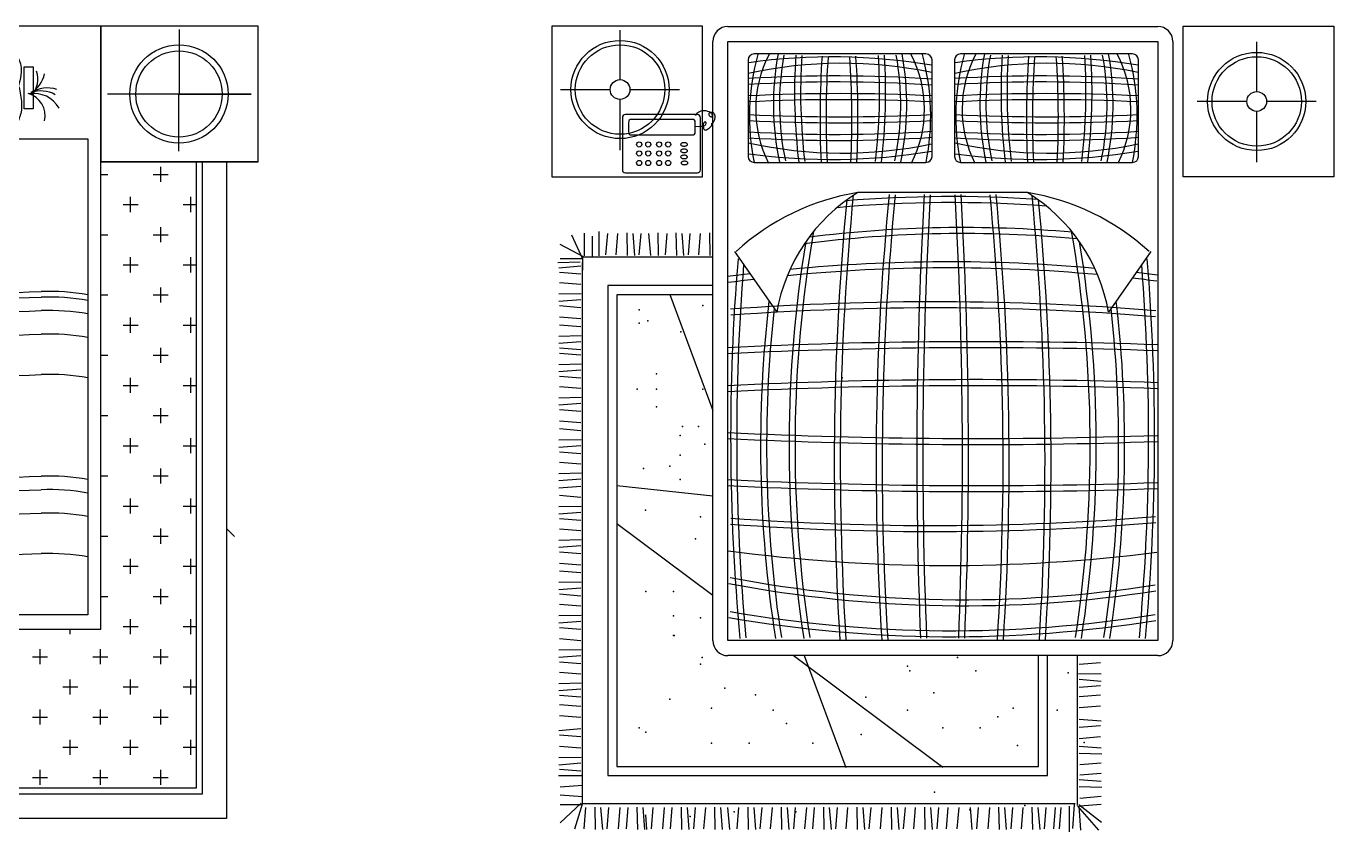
# Model space of a CAD drawing. Header units: millimetres. Extents: x 1787 to 68324, y 1435 to 30835.
# Drawn here: x 28550 to 32888, y 14489 to 17161 of the extents above; entities that cross this region are included whole.
import ezdxf

# ---------------------------------------------------------------- set-up
doc = ezdxf.new("R2010")
doc.units = ezdxf.units.MM

# ---------------------------------------------------------------- blocks, each defined once
blk = doc.blocks.new('A$C52B64FF5')
for p, q in [((0.5216, 2.6276), (0, 2.6276)), ((0, 2.6276), (0, 2.1776)), ((0.2616, 2.4026), (0.2616, 2.6161)), ((0.5216, 2.1776), (0.5216, 2.6276)), ((2.0216, 2.6276), (0.5216, 2.6276)), ((0.5216, 2.6276), (0.5216, 0.6276)), ((2.5432, 2.6276), (2.0216, 2.6276)), ((2.0216, 0.6276), (2.0216, 2.6276)), ((2.0216, 2.6276), (2.0216, 2.1776)), ((2.2816, 2.4026), (2.2816, 2.6161)), ((2.5432, 2.1776), (2.5432, 2.6276)), ((0.721, 2.4927), (0.6917, 2.4927)), ((0.6917, 2.4927), (0.6917, 2.3531)), ((0.721, 2.3531), (0.721, 2.4927)), ((1.767, 2.3531), (1.767, 2.4927)), ((1.767, 2.4927), (1.7964, 2.4927)), ((1.7964, 2.4927), (1.7964, 2.3531)), ((0.2632, 2.4026), (0.0233, 2.4026)), ((0.0233, 2.4026), (0.4999, 2.4026)), ((0.2632, 2.1952), (0.2632, 2.4026)), ((2.5199, 2.4026), (2.0434, 2.4026)), ((2.2801, 2.2128), (2.2801, 2.4026)), ((2.2801, 2.4026), (2.5199, 2.4026)), ((0.6917, 2.3531), (0.721, 2.3531)), ((1.7964, 2.3531), (1.767, 2.3531)), ((0.5751, 1.0685), (0.5751, 2.2541)), ((0.5751, 2.2541), (1.9782, 2.2541)), ((1.9782, 2.2541), (1.9782, 0.6749)), ((0, 2.1776), (0.5216, 2.1776)), ((0.093, 2.1776), (0.1008, 2.1698)), ((0.1008, 0), (0.1008, 2.1776)), ((0.1808, 0.08), (0.1808, 2.1776)), ((0.2008, 0.1), (0.2008, 2.1776)), ((2.5432, 2.1776), (2.0216, 2.1776)), ((2.0216, 2.1776), (2.5432, 2.1776)), ((2.3374, 2.1776), (2.3374, 0.1)), ((2.3574, 2.1776), (2.3574, 0.08)), ((2.4374, 2.1776), (2.4374, 0)), ((0.2008, 2.136), (0.2447, 2.136)), ((0.2197, 2.111), (0.2197, 2.161)), ((0.3947, 2.136), (0.4447, 2.136)), ((0.4197, 2.111), (0.4197, 2.161)), ((2.0216, 2.136), (2.0447, 2.136)), ((2.1947, 2.136), (2.2447, 2.136)), ((2.2197, 2.111), (2.2197, 2.161)), ((0.3197, 2.011), (0.3197, 2.061)), ((0.5197, 2.011), (0.5197, 2.061)), ((2.1197, 2.011), (2.1197, 2.061)), ((2.3197, 2.011), (2.3197, 2.061)), ((0.2947, 2.036), (0.3447, 2.036)), ((0.4947, 2.036), (0.5216, 2.036)), ((2.0947, 2.036), (2.1447, 2.036)), ((2.2947, 2.036), (2.3374, 2.036)), ((0.2197, 1.911), (0.2197, 1.961)), ((0.4197, 1.911), (0.4197, 1.961)), ((2.2197, 1.911), (2.2197, 1.961)), ((0.2008, 1.936), (0.2447, 1.936)), ((0.3947, 1.936), (0.4447, 1.936)), ((2.0216, 1.936), (2.0447, 1.936)), ((2.1947, 1.936), (2.2447, 1.936)), ((0.2947, 1.836), (0.3447, 1.836)), ((0.3197, 1.811), (0.3197, 1.861)), ((0.4947, 1.836), (0.5216, 1.836)), ((0.5197, 1.811), (0.5197, 1.861)), ((2.0947, 1.836), (2.1447, 1.836)), ((2.1197, 1.811), (2.1197, 1.861)), ((2.2947, 1.836), (2.3374, 1.836)), ((2.3197, 1.811), (2.3197, 1.861)), ((0.2008, 1.736), (0.2447, 1.736)), ((0.2197, 1.711), (0.2197, 1.761)), ((0.3947, 1.736), (0.4447, 1.736)), ((0.4197, 1.711), (0.4197, 1.761)), ((2.0216, 1.736), (2.0447, 1.736)), ((2.1947, 1.736), (2.2447, 1.736)), ((2.2197, 1.711), (2.2197, 1.761)), ((0.3197, 1.611), (0.3197, 1.661)), ((0.5197, 1.611), (0.5197, 1.661)), ((2.1197, 1.611), (2.1197, 1.661)), ((2.3197, 1.611), (2.3197, 1.661)), ((0.2947, 1.636), (0.3447, 1.636)), ((0.4947, 1.636), (0.5216, 1.636)), ((2.0947, 1.636), (2.1447, 1.636)), ((2.2947, 1.636), (2.3374, 1.636)), ((0.2008, 1.536), (0.2447, 1.536)), ((0.2197, 1.511), (0.2197, 1.561)), ((0.3947, 1.536), (0.4447, 1.536)), ((0.4197, 1.511), (0.4197, 1.561)), ((2.0216, 1.536), (2.0447, 1.536)), ((2.1947, 1.536), (2.2447, 1.536)), ((2.2197, 1.511), (2.2197, 1.561)), ((0.2947, 1.436), (0.3447, 1.436)), ((0.3197, 1.411), (0.3197, 1.461)), ((0.4947, 1.436), (0.5216, 1.436)), ((0.5197, 1.411), (0.5197, 1.461)), ((2.0947, 1.436), (2.1447, 1.436)), ((2.1197, 1.411), (2.1197, 1.461)), ((2.2947, 1.436), (2.3374, 1.436)), ((2.3197, 1.411), (2.3197, 1.461)), ((0.2197, 1.311), (0.2197, 1.361)), ((0.4197, 1.311), (0.4197, 1.361)), ((2.2197, 1.311), (2.2197, 1.361)), ((0.2008, 1.336), (0.2447, 1.336)), ((0.3947, 1.336), (0.4447, 1.336)), ((2.0216, 1.336), (2.0447, 1.336)), ((2.1947, 1.336), (2.2447, 1.336)), ((0.3197, 1.211), (0.3197, 1.261)), ((0.5197, 1.211), (0.5197, 1.261)), ((2.1197, 1.211), (2.1197, 1.261)), ((2.3197, 1.211), (2.3197, 1.261)), ((0.2947, 1.236), (0.3447, 1.236)), ((0.4947, 1.236), (0.5216, 1.236)), ((2.0947, 1.236), (2.1447, 1.236)), ((2.2947, 1.236), (2.3374, 1.236)), ((0.2008, 1.136), (0.2447, 1.136)), ((0.2197, 1.111), (0.2197, 1.161)), ((0.3947, 1.136), (0.4447, 1.136)), ((0.4197, 1.111), (0.4197, 1.161)), ((2.0216, 1.136), (2.0447, 1.136)), ((2.1947, 1.136), (2.2447, 1.136)), ((2.2197, 1.111), (2.2197, 1.161)), ((0.3197, 1.011), (0.3197, 1.061)), ((0.5197, 1.011), (0.5197, 1.061)), ((2.1197, 1.011), (2.1197, 1.061)), ((2.3197, 1.011), (2.3197, 1.061)), ((0.2947, 1.036), (0.3447, 1.036)), ((0.4947, 1.036), (0.5216, 1.036)), ((2.0947, 1.036), (2.1447, 1.036)), ((2.2947, 1.036), (2.3374, 1.036)), ((0.2197, 0.911), (0.2197, 0.961)), ((0.4197, 0.911), (0.4197, 0.961)), ((2.2197, 0.911), (2.2197, 0.961)), ((2.4374, 0.9617), (2.4642, 0.935)), ((0.2008, 0.936), (0.2447, 0.936)), ((0.3947, 0.936), (0.4447, 0.936)), ((2.0216, 0.936), (2.0447, 0.936)), ((2.1947, 0.936), (2.2447, 0.936)), ((0.2947, 0.836), (0.3447, 0.836)), ((0.3197, 0.811), (0.3197, 0.861)), ((0.4947, 0.836), (0.5216, 0.836)), ((0.5197, 0.811), (0.5197, 0.861)), ((2.0947, 0.836), (2.1447, 0.836)), ((2.1197, 0.811), (2.1197, 0.861)), ((2.2947, 0.836), (2.3374, 0.836)), ((2.3197, 0.811), (2.3197, 0.861)), ((0.2197, 0.711), (0.2197, 0.761)), ((0.4197, 0.711), (0.4197, 0.761)), ((2.2197, 0.711), (2.2197, 0.761)), ((0.2008, 0.736), (0.2447, 0.736)), ((0.3947, 0.736), (0.4447, 0.736)), ((2.0216, 0.736), (2.0447, 0.736)), ((2.1947, 0.736), (2.2447, 0.736)), ((0.3197, 0.611), (0.3197, 0.661)), ((0.5197, 0.611), (0.5197, 0.661)), ((1.9782, 0.6749), (0.8764, 0.6749)), ((2.1197, 0.611), (2.1197, 0.661)), ((2.3197, 0.611), (2.3197, 0.661)), ((0.2947, 0.636), (0.3447, 0.636)), ((0.4947, 0.636), (0.5216, 0.636)), ((0.5216, 0.6276), (2.0216, 0.6276)), ((0.7197, 0.611), (0.7197, 0.6276)), ((0.9197, 0.611), (0.9197, 0.6276)), ((1.1197, 0.611), (1.1197, 0.6276)), ((1.3197, 0.611), (1.3197, 0.6276)), ((1.5197, 0.611), (1.5197, 0.6276)), ((1.7197, 0.611), (1.7197, 0.6276)), ((1.9197, 0.611), (1.9197, 0.6276)), ((2.0947, 0.636), (2.1447, 0.636)), ((2.2947, 0.636), (2.3374, 0.636)), ((0.2008, 0.536), (0.2447, 0.536)), ((0.2197, 0.511), (0.2197, 0.561)), ((0.3947, 0.536), (0.4447, 0.536)), ((0.4197, 0.511), (0.4197, 0.561)), ((0.5947, 0.536), (0.6447, 0.536)), ((0.6197, 0.511), (0.6197, 0.561)), ((0.7947, 0.536), (0.8447, 0.536)), ((0.8197, 0.511), (0.8197, 0.561)), ((0.9947, 0.536), (1.0447, 0.536)), ((1.0197, 0.511), (1.0197, 0.561)), ((1.1947, 0.536), (1.2447, 0.536)), ((1.2197, 0.511), (1.2197, 0.561)), ((1.3947, 0.536), (1.4447, 0.536)), ((1.4197, 0.511), (1.4197, 0.561)), ((1.5947, 0.536), (1.6447, 0.536)), ((1.6197, 0.511), (1.6197, 0.561)), ((1.7947, 0.536), (1.8447, 0.536)), ((1.8197, 0.511), (1.8197, 0.561)), ((1.9947, 0.536), (2.0447, 0.536)), ((2.0197, 0.511), (2.0197, 0.561)), ((2.1947, 0.536), (2.2447, 0.536)), ((2.2197, 0.511), (2.2197, 0.561)), ((0.2947, 0.436), (0.3447, 0.436)), ((0.3197, 0.411), (0.3197, 0.461)), ((0.4947, 0.436), (0.5447, 0.436)), ((0.5197, 0.411), (0.5197, 0.461)), ((0.6947, 0.436), (0.7447, 0.436)), ((0.7197, 0.411), (0.7197, 0.461)), ((0.8947, 0.436), (0.9447, 0.436)), ((0.9197, 0.411), (0.9197, 0.461)), ((1.0947, 0.436), (1.1447, 0.436)), ((1.1197, 0.411), (1.1197, 0.461)), ((1.2947, 0.436), (1.3447, 0.436)), ((1.3197, 0.411), (1.3197, 0.461)), ((1.4947, 0.436), (1.5447, 0.436)), ((1.5197, 0.411), (1.5197, 0.461)), ((1.6947, 0.436), (1.7447, 0.436)), ((1.7197, 0.411), (1.7197, 0.461)), ((1.8947, 0.436), (1.9447, 0.436)), ((1.9197, 0.411), (1.9197, 0.461)), ((2.0947, 0.436), (2.1447, 0.436)), ((2.1197, 0.411), (2.1197, 0.461)), ((2.2947, 0.436), (2.3374, 0.436)), ((2.3197, 0.411), (2.3197, 0.461)), ((0.2197, 0.311), (0.2197, 0.361)), ((0.4197, 0.311), (0.4197, 0.361)), ((0.6197, 0.311), (0.6197, 0.361)), ((0.8197, 0.311), (0.8197, 0.361)), ((1.0197, 0.311), (1.0197, 0.361)), ((1.2197, 0.311), (1.2197, 0.361)), ((1.4197, 0.311), (1.4197, 0.361)), ((1.6197, 0.311), (1.6197, 0.361)), ((1.8197, 0.311), (1.8197, 0.361)), ((2.0197, 0.311), (2.0197, 0.361)), ((2.2197, 0.311), (2.2197, 0.361)), ((0.2008, 0.336), (0.2447, 0.336)), ((0.3947, 0.336), (0.4447, 0.336)), ((0.5947, 0.336), (0.6447, 0.336)), ((0.7947, 0.336), (0.8447, 0.336)), ((0.9947, 0.336), (1.0447, 0.336)), ((1.1947, 0.336), (1.2447, 0.336)), ((1.3947, 0.336), (1.4447, 0.336)), ((1.5947, 0.336), (1.6447, 0.336)), ((1.7947, 0.336), (1.8447, 0.336)), ((1.9947, 0.336), (2.0447, 0.336)), ((2.1947, 0.336), (2.2447, 0.336)), ((0.3197, 0.211), (0.3197, 0.261)), ((0.5197, 0.211), (0.5197, 0.261)), ((0.7197, 0.211), (0.7197, 0.261)), ((0.9197, 0.211), (0.9197, 0.261)), ((1.1197, 0.211), (1.1197, 0.261)), ((1.3197, 0.211), (1.3197, 0.261)), ((1.5197, 0.211), (1.5197, 0.261)), ((1.7197, 0.211), (1.7197, 0.261)), ((1.9197, 0.211), (1.9197, 0.261)), ((2.1197, 0.211), (2.1197, 0.261)), ((2.3197, 0.211), (2.3197, 0.261)), ((0.2947, 0.236), (0.3447, 0.236)), ((0.4947, 0.236), (0.5447, 0.236)), ((0.6947, 0.236), (0.7447, 0.236)), ((0.8947, 0.236), (0.9447, 0.236)), ((1.0947, 0.236), (1.1447, 0.236)), ((1.2947, 0.236), (1.3447, 0.236)), ((1.4947, 0.236), (1.5447, 0.236)), ((1.6947, 0.236), (1.7447, 0.236)), ((1.8947, 0.236), (1.9447, 0.236)), ((2.0947, 0.236), (2.1447, 0.236)), ((2.2947, 0.236), (2.3374, 0.236)), ((0.2008, 0.136), (0.2447, 0.136)), ((0.2197, 0.111), (0.2197, 0.161)), ((0.3947, 0.136), (0.4447, 0.136)), ((0.4197, 0.111), (0.4197, 0.161)), ((0.5947, 0.136), (0.6447, 0.136)), ((0.6197, 0.111), (0.6197, 0.161)), ((0.7947, 0.136), (0.8447, 0.136)), ((0.8197, 0.111), (0.8197, 0.161)), ((0.9947, 0.136), (1.0447, 0.136)), ((1.0197, 0.111), (1.0197, 0.161)), ((1.1947, 0.136), (1.2447, 0.136)), ((1.2197, 0.111), (1.2197, 0.161)), ((1.3947, 0.136), (1.4447, 0.136)), ((1.4197, 0.111), (1.4197, 0.161)), ((1.5947, 0.136), (1.6447, 0.136)), ((1.6197, 0.111), (1.6197, 0.161)), ((1.7947, 0.136), (1.8447, 0.136)), ((1.8197, 0.111), (1.8197, 0.161)), ((1.9947, 0.136), (2.0447, 0.136)), ((2.0197, 0.111), (2.0197, 0.161)), ((2.1947, 0.136), (2.2447, 0.136)), ((2.2197, 0.111), (2.2197, 0.161)), ((2.3374, 0.1), (0.2008, 0.1)), ((2.3574, 0.08), (0.1808, 0.08)), ((2.4374, 0), (0.1008, 0))]:
    blk.add_line(p, q)
for centre, radius in [((0.2632, 2.4026), 0.1631), ((2.2801, 2.4026), 0.1631), ((0.2632, 2.4026), 0.1431), ((2.2801, 2.4026), 0.1431)]:
    blk.add_circle(centre, radius)
for centre, radius, start, end in [((0.7566, 2.4523), 0.0808, 161.4559, 221.5545), ((1.7315, 2.4523), 0.0808, 318.4455, 18.5441), ((0.7523, 2.4916), 0.1013, 192.774, 239.2386), ((1.7358, 2.4916), 0.1013, 300.7614, 347.226), ((0.6895, 2.3063), 0.098, 80.9486, 149.4879), ((0.6442, 2.3154), 0.1072, 59.2174, 107.2401), ((0.6646, 2.3215), 0.0913, 67.8398, 120.4859), ((0.7294, 2.33), 0.0776, 109.2642, 192.2669), ((1.7587, 2.33), 0.0776, 347.7331, 73.8836), ((1.7986, 2.3063), 0.098, 30.5121, 99.0514), ((1.8439, 2.3154), 0.1072, 72.7599, 120.7826), ((1.8235, 2.3215), 0.0913, 59.5141, 112.1602), ((9.7293, 1.3409), 8.8479, 174.07538, 182.16616), ((9.8633, 1.3409), 8.8479, 174.07538, 182.16616), ((9.9414, 1.3409), 8.8479, 174.07538, 182.16616), ((10.4736, 1.3409), 8.8479, 174.07538, 182.16616), ((10.5369, 1.3409), 8.8479, 174.07538, 182.16616), ((1.4884, 10.5889), 8.8479, 264.07538, 272.16616), ((1.4884, 10.5702), 8.8479, 264.07538, 272.16616), ((1.85, 1.0282), 0.7196, 79.7409, 92.1662), ((1.4884, 10.5256), 8.8479, 264.07538, 272.16616), ((1.85, 1.0096), 0.7196, 79.7409, 92.1662), ((1.85, 0.965), 0.7196, 79.7409, 92.1662), ((1.4884, 10.4474), 8.8479, 264.07538, 272.16616), ((1.85, 0.8868), 0.7196, 79.7409, 92.1662), ((1.4884, 10.3135), 8.8479, 264.07538, 272.16616), ((1.85, 0.7528), 0.7196, 79.7409, 92.1662), ((1.4884, 9.9764), 8.8479, 264.07538, 272.16616), ((1.4884, 9.9317), 8.8479, 264.07538, 272.16616), ((1.85, 0.4158), 0.7196, 79.7409, 92.1662), ((1.85, 0.3711), 0.7196, 79.7409, 92.1662), ((0.4865, 0.8516), 0.2343, 358.0368, 67.7864), ((0.5391, 0.7288), 0.3416, 350.9267, 83.9565), ((1.4884, 9.8536), 8.8479, 264.70583, 272.16616), ((0.1687, 0.9792), 0.7196, 346.8653, 2.1662), ((0.3027, 0.9792), 0.7196, 334.9836, 2.1662), ((0.3808, 0.9792), 0.7196, 334.9836, 2.1662), ((0.913, 0.9792), 0.7196, 334.9836, 2.1662), ((0.9763, 0.9792), 0.7196, 334.9836, 2.1662), ((1.85, 0.293), 0.7196, 79.7409, 92.1662), ((1.4884, 9.7196), 8.8479, 265.77852, 272.16616), ((1.85, 0.159), 0.7196, 79.7409, 92.1662), ((0.5285, 0.5098), 0.3852, 25.3912, 60.0686)]:
    blk.add_arc(centre, radius, start, end)
for points in [[(0.7373, 2.4293), (0.7287, 2.458), (0.7316, 2.5352), (0.7373, 2.5409), (0.763, 2.5466), (1.1976, 2.5438), (1.2976, 2.5323)], [(1.1947, 2.5438), (1.4663, 2.5524), (1.6836, 2.5438), (1.7351, 2.5438)], [(1.7351, 2.5438), (1.7522, 2.5094), (1.7522, 2.4465), (1.7408, 2.4007), (1.7494, 2.4265)], [(1.0802, 2.3175), (0.906, 2.3092), (0.7402, 2.3206), (0.7344, 2.3235), (0.7287, 2.3635), (0.7373, 2.4293)], [(1.7494, 2.4265), (1.7579, 2.3721), (1.7522, 2.3264), (1.7436, 2.312), (1.7179, 2.3092), (1.5607, 2.312), (1.3891, 2.3178), (1.2633, 2.3378)], [(1.3748, 2.3178), (1.1347, 2.3149), (0.9946, 2.3235)]]:
    blk.add_spline(points, degree=3)
blk = doc.blocks.new('A$C77DF40FE')
for p, q in [((0.5, 2.6723), (0, 2.6723)), ((0, 2.6723), (0, 2.1723)), ((0.226, 2.4949), (0.226, 2.6594)), ((0.5, 2.1723), (0.5, 2.6723)), ((0.5839, 2.6714), (2.0097, 2.6714)), ((2.0936, 2.1723), (2.0936, 2.6723)), ((2.0936, 2.6723), (2.5936, 2.6723)), ((2.5936, 2.6723), (2.5936, 2.1723)), ((0.5339, 0.6344), (0.5339, 2.6214)), ((0.5839, 2.6214), (2.0097, 2.6214)), ((0.5839, 0.6344), (0.5839, 2.6214)), ((2.0097, 2.6214), (2.0097, 0.6344)), ((2.0597, 2.6214), (2.0597, 0.6344)), ((2.3379, 2.4554), (2.3379, 2.6199)), ((0.6508, 2.5603), (0.6508, 2.2403)), ((1.2408, 2.5803), (0.6708, 2.5803)), ((1.2608, 2.2403), (1.2608, 2.5603)), ((1.3355, 2.5603), (1.3355, 2.2403)), ((1.9255, 2.5803), (1.3555, 2.5803)), ((1.9455, 2.2403), (1.9455, 2.5603)), ((0.0287, 2.4621), (0.1932, 2.4621)), ((0.226, 2.261), (0.226, 2.4293)), ((0.2588, 2.4621), (0.4233, 2.4621)), ((0.4873, 2.387), (0.4809, 2.3823)), ((0.4937, 2.3899), (0.4873, 2.387)), ((0.5, 2.3914), (0.4937, 2.3899)), ((0.506, 2.3917), (0.5, 2.3914)), ((0.5117, 2.391), (0.506, 2.3917)), ((0.5168, 2.3897), (0.5117, 2.391)), ((0.5212, 2.3878), (0.5168, 2.3897)), ((0.5248, 2.3858), (0.5212, 2.3878)), ((0.5261, 2.3861), (0.5244, 2.3856)), ((0.5277, 2.3836), (0.5248, 2.3858)), ((0.5279, 2.3864), (0.5261, 2.3861)), ((0.5298, 2.3864), (0.5279, 2.3864)), ((0.5318, 2.3861), (0.5298, 2.3864)), ((0.5338, 2.3855), (0.5318, 2.3861)), ((2.3051, 2.4226), (2.1406, 2.4226)), ((2.3379, 2.2215), (2.3379, 2.3898)), ((2.5352, 2.4226), (2.3707, 2.4226)), ((0.2338, 2.3688, 10.4), (0.2338, 2.1957, 10.4)), ((0.4828, 2.3788, 10.4), (0.2438, 2.3788, 10.4)), ((0.2538, 2.353, 10.4), (0.2538, 2.3215, 10.4)), ((0.4656, 2.363, 10.4), (0.2638, 2.363, 10.4)), ((0.4809, 2.3823), (0.4746, 2.3757)), ((0.4756, 2.3215, 10.4), (0.4756, 2.353, 10.4)), ((0.4928, 2.1957, 10.4), (0.4928, 2.3688, 10.4)), ((0.502, 2.3463), (0.5017, 2.3431)), ((0.5017, 2.3431), (0.5018, 2.3398)), ((0.5026, 2.3491), (0.502, 2.3463)), ((0.5023, 2.3413), (0.5067, 2.3431)), ((0.5035, 2.3514), (0.5026, 2.3491)), ((0.5047, 2.3531), (0.5035, 2.3514)), ((0.5059, 2.3542), (0.5047, 2.3531)), ((0.5073, 2.3548), (0.5059, 2.3542)), ((0.5067, 2.3431), (0.5095, 2.3452)), ((0.5086, 2.3549), (0.5073, 2.3548)), ((0.5097, 2.3544), (0.5086, 2.3549)), ((0.5095, 2.3452), (0.511, 2.3475)), ((0.5107, 2.3534), (0.5097, 2.3544)), ((0.5113, 2.3518), (0.5107, 2.3534)), ((0.511, 2.3475), (0.5115, 2.3498)), ((0.5115, 2.3498), (0.5113, 2.3518)), ((0.5205, 2.3816), (0.5202, 2.3804)), ((0.5202, 2.3804), (0.5202, 2.379)), ((0.5202, 2.379), (0.5206, 2.3777)), ((0.521, 2.3828), (0.5205, 2.3816)), ((0.5206, 2.3777), (0.5213, 2.3764)), ((0.5219, 2.3839), (0.521, 2.3828)), ((0.5213, 2.3764), (0.5224, 2.3752)), ((0.523, 2.3849), (0.5219, 2.3839)), ((0.5224, 2.3752), (0.5237, 2.374)), ((0.5244, 2.3856), (0.523, 2.3849)), ((0.5237, 2.374), (0.5252, 2.3731)), ((0.5252, 2.3731), (0.5268, 2.3723)), ((0.5268, 2.3723), (0.5283, 2.3719)), ((0.5298, 2.3813), (0.5277, 2.3836)), ((0.5283, 2.3719), (0.5297, 2.3717)), ((0.5288, 2.3419), (0.5299, 2.3436)), ((0.5297, 2.3717), (0.531, 2.372)), ((0.5313, 2.3792), (0.5298, 2.3813)), ((0.5299, 2.3436), (0.5305, 2.3449)), ((0.53, 2.3482), (0.5302, 2.3488)), ((0.5301, 2.3477), (0.53, 2.3482)), ((0.5303, 2.3472), (0.5301, 2.3477)), ((0.5302, 2.3488), (0.5308, 2.3495)), ((0.5306, 2.3466), (0.5303, 2.3472)), ((0.5305, 2.3449), (0.5307, 2.3459)), ((0.5307, 2.3459), (0.5306, 2.3466)), ((0.5308, 2.3495), (0.5317, 2.3504)), ((0.531, 2.372), (0.5319, 2.3726)), ((0.5322, 2.3771), (0.5313, 2.3792)), ((0.5317, 2.3504), (0.5329, 2.3515)), ((0.5319, 2.3726), (0.5325, 2.3738)), ((0.5326, 2.3753), (0.5322, 2.3771)), ((0.5325, 2.3738), (0.5326, 2.3753)), ((0.5329, 2.3515), (0.5342, 2.3528)), ((0.5356, 2.3846), (0.5338, 2.3855)), ((0.5342, 2.3528), (0.5356, 2.3543)), ((0.5373, 2.3832), (0.5356, 2.3846)), ((0.5356, 2.3543), (0.537, 2.3561)), ((0.537, 2.3561), (0.5383, 2.3581)), ((0.5387, 2.3815), (0.5373, 2.3832)), ((0.5383, 2.3581), (0.5394, 2.3604)), ((0.5399, 2.3794), (0.5387, 2.3815)), ((0.5394, 2.3604), (0.5403, 2.3629)), ((0.5407, 2.377), (0.5399, 2.3794)), ((0.5403, 2.3629), (0.5409, 2.3657)), ((0.5412, 2.3743), (0.5407, 2.377)), ((0.5409, 2.3657), (0.5413, 2.3686)), ((0.5414, 2.3715), (0.5412, 2.3743)), ((0.5413, 2.3686), (0.5414, 2.3715)), ((0.2638, 2.3115, 10.4), (0.4656, 2.3115, 10.4)), ((0.4767, 2.3409), (0.4876, 2.34)), ((0.4876, 2.34), (0.4961, 2.3402)), ((0.4961, 2.3402), (0.5023, 2.3413)), ((0.5018, 2.3398), (0.5023, 2.3365)), ((0.5023, 2.3365), (0.5031, 2.3334)), ((0.5031, 2.3334), (0.5043, 2.3309)), ((0.5043, 2.3309), (0.506, 2.329)), ((0.506, 2.329), (0.5081, 2.328)), ((0.5081, 2.328), (0.5106, 2.328)), ((0.5106, 2.328), (0.5134, 2.3288)), ((0.5134, 2.3288), (0.5163, 2.3304)), ((0.5163, 2.3304), (0.5193, 2.3325)), ((0.5193, 2.3325), (0.5222, 2.3349)), ((0.5222, 2.3349), (0.5249, 2.3374)), ((0.5249, 2.3374), (0.5271, 2.3398)), ((0.5271, 2.3398), (0.5288, 2.3419)), ((0.6708, 2.2203), (1.2408, 2.2203)), ((1.3555, 2.2203), (1.9255, 2.2203)), ((0, 2.1723), (0.5, 2.1723)), ((0.2438, 2.1857, 10.4), (0.4828, 2.1857, 10.4)), ((2.5936, 2.1723), (2.0936, 2.1723)), ((1.5773, 2.1205), (1.0147, 2.1205)), ((0.0644, 1.9807), (0.1019, 1.9003)), ((0.1072, 1.986), (0.1072, 1.911)), ((0.134, 1.9753), (0.134, 1.9057)), ((0.1554, 1.9914), (0.1554, 1.911)), ((0.1792, 1.9138), (0.1849, 1.9847)), ((0.2134, 1.9138), (0.219, 1.9847)), ((0.251, 1.9118), (0.2494, 1.9865)), ((0.2748, 1.9118), (0.2691, 1.9849)), ((0.2899, 1.9138), (0.2956, 1.9847)), ((0.3277, 1.9118), (0.3219, 1.9849)), ((0.3539, 1.9118), (0.3522, 1.9865)), ((0.3766, 1.9138), (0.3822, 1.9847)), ((0.4142, 1.9118), (0.4126, 1.9865)), ((0.438, 1.9118), (0.4323, 1.9849)), ((0.4531, 1.9138), (0.4588, 1.9847)), ((0.4873, 1.9138), (0.493, 1.9847)), ((0.5249, 1.9118), (0.5233, 1.9865)), ((0.1072, 1.9057), (0.0269, 1.9485)), ((0.6051, 1.925), (0.7457, 1.7234)), ((1.9869, 1.925), (1.8463, 1.7234)), ((0.0195, 1.8887), (0.0942, 1.8903)), ((0.0227, 1.8712), (0.0957, 1.8769)), ((0.1019, 1.9003), (0.0269, 1.9003)), ((0.1002, 1.8885), (0.1002, 0.0935)), ((0.3112, 1.9057), (0.1019, 1.9057)), ((0.1019, 1.9057), (0.1019, 1.8628)), ((0.5301, 1.9057), (0.3112, 1.9057)), ((0.0247, 1.8561), (0.0955, 1.8504)), ((0.0247, 1.8219), (0.0955, 1.8163)), ((0.0227, 1.7843), (0.0974, 1.786)), ((0.3112, 1.8116), (0.1852, 1.8116)), ((0.1852, 1.8116), (0.1852, 0.187)), ((0.3112, 1.7816), (0.2152, 1.7816)), ((0.2152, 1.7816), (0.2152, 0.217)), ((0.5339, 1.8116), (0.3112, 1.8116)), ((0.5339, 1.7816), (0.3112, 1.7816)), ((0.3909, 1.7821), (0.5339, 1.398)), ((0.0227, 1.7605), (0.0957, 1.7662)), ((0.0247, 1.7454), (0.0955, 1.7397)), ((0.0247, 1.708), (0.0955, 1.7023)), ((0.0247, 1.6819), (0.0955, 1.6762)), ((0.0227, 1.6443), (0.0974, 1.6459)), ((0.0227, 1.6205), (0.0957, 1.6262)), ((0.0247, 1.6054), (0.0955, 1.5997)), ((0.0247, 1.5881), (0.0955, 1.5824)), ((0.0227, 1.5505), (0.0974, 1.5521)), ((0.0227, 1.5266), (0.0957, 1.5324)), ((0.0247, 1.5116), (0.0955, 1.5059)), ((0.0247, 1.4774), (0.0955, 1.4717)), ((0.0227, 1.4397), (0.0974, 1.4414)), ((0.0227, 1.4159), (0.0957, 1.4217)), ((0.0247, 1.4008), (0.0955, 1.3952)), ((0.0247, 1.3634), (0.0955, 1.3577)), ((0.0227, 1.2997), (0.0974, 1.3014)), ((0.0247, 1.3374), (0.0955, 1.3317)), ((0.0227, 1.2759), (0.0957, 1.2816)), ((0.0247, 1.2608), (0.0955, 1.2551)), ((0.0247, 1.2266), (0.0955, 1.221)), ((0.0227, 1.189), (0.0974, 1.1906)), ((0.0227, 1.1652), (0.0957, 1.1709)), ((0.0227, 1.1414), (0.0957, 1.1471)), ((0.5339, 1.1132), (0.2152, 1.1479)), ((0.0247, 1.1163), (0.0955, 1.1106)), ((0.0227, 1.0786), (0.0974, 1.0803)), ((0.0227, 1.0548), (0.0957, 1.0606)), ((0.0247, 1.0397), (0.0955, 1.0341)), ((0.0247, 1.0055), (0.0955, 0.9999)), ((0.5339, 0.7837), (0.2152, 1.0221)), ((0.0227, 0.9679), (0.0974, 0.9696)), ((0.0227, 0.9441), (0.0957, 0.9498)), ((0.0247, 0.929), (0.0955, 0.9233)), ((0.0247, 0.8916), (0.0955, 0.8859)), ((0.0227, 0.8279), (0.0974, 0.8295)), ((0.0247, 0.8655), (0.0955, 0.8599)), ((0.0227, 0.8041), (0.0957, 0.8098)), ((0.0247, 0.789), (0.0955, 0.7833)), ((0.0247, 0.7548), (0.0955, 0.7491)), ((0.0227, 0.7172), (0.0974, 0.7188)), ((0.0227, 0.6933), (0.0957, 0.6991)), ((0.0247, 0.6783), (0.0955, 0.6726)), ((0.0247, 0.6408), (0.0955, 0.6352)), ((2.0097, 0.6344), (0.5839, 0.6344)), ((0.0227, 0.6032), (0.0974, 0.6048)), ((0.0227, 0.5794), (0.0957, 0.5851)), ((0.0247, 0.5643), (0.0955, 0.5586)), ((2.0097, 0.5844), (0.5839, 0.5844)), ((1.2963, 0.2134), (0.8003, 0.5844)), ((0.8369, 0.5844), (0.975, 0.2134)), ((1.6139, 0.217), (1.6139, 0.5844)), ((1.6439, 0.187), (1.6439, 0.5844)), ((1.7439, 0.087), (1.7439, 0.5844)), ((0.0247, 0.5301), (0.0955, 0.5244)), ((1.8218, 0.5229), (1.7471, 0.5245)), ((1.8197, 0.5605), (1.7489, 0.5548)), ((0.0227, 0.4925), (0.0974, 0.4941)), ((1.8218, 0.499), (1.7487, 0.5048)), ((1.8197, 0.4839), (1.7489, 0.4783)), ((0.0227, 0.4687), (0.0957, 0.4744)), ((0.0247, 0.4536), (0.0955, 0.4479)), ((1.8197, 0.453), (1.7489, 0.4474)), ((0.0247, 0.4227), (0.0955, 0.417)), ((1.8197, 0.4168), (1.7489, 0.4111)), ((0.0247, 0.3864), (0.0955, 0.3807)), ((1.8218, 0.3671), (1.7487, 0.3728)), ((1.8197, 0.352), (1.7489, 0.3463)), ((0.0227, 0.3367), (0.0957, 0.3424)), ((0.0247, 0.3216), (0.0955, 0.3159)), ((1.8197, 0.3146), (1.7489, 0.3089)), ((0.0247, 0.2842), (0.0955, 0.2785)), ((1.7492, 0.2844), (1.8223, 0.2787)), ((1.7492, 0.2606), (1.824, 0.2589)), ((0.0227, 0.2465), (0.0974, 0.2482)), ((0.0227, 0.2227), (0.0957, 0.2285)), ((0.2152, 0.217), (0.3112, 0.217)), ((0.3112, 0.217), (1.6139, 0.217)), ((1.7513, 0.223), (1.8221, 0.2286)), ((0.1019, 0.1857), (0.0216, 0.1857)), ((0.0247, 0.2076), (0.0955, 0.202)), ((0.1852, 0.187), (0.3112, 0.187)), ((0.3112, 0.187), (1.6439, 0.187)), ((1.7492, 0.1737), (1.8223, 0.1679)), ((1.7513, 0.1888), (1.8221, 0.1944)), ((0.1019, 0.1535), (0.0269, 0.1482)), ((1.7492, 0.1499), (1.824, 0.1482)), ((0.1019, 0.116), (0.0269, 0.1214)), ((0.0965, 0.0946), (0.0269, 0.0303)), ((0.1019, 0.0892), (0.0269, 0.0892)), ((0.1019, 0.0946), (0.0751, 0.0089)), ((0.1002, 0.0935), (0.3112, 0.0935)), ((0.3112, 0.0935), (1.0155, 0.0935)), ((1.0155, 0.0935), (1.7355, 0.0935)), ((1.7323, 0.0911), (1.7269, 0.0107)), ((1.7483, 0.0911), (1.8233, 0.0322)), ((1.7513, 0.1122), (1.8221, 0.1179)), ((1.7513, 0.0858), (1.8221, 0.0915)), ((0.107, 0.0096), (0.1126, 0.0804)), ((0.1446, 0.0075), (0.1429, 0.0823)), ((0.1684, 0.0075), (0.1627, 0.0806)), ((0.1835, 0.0096), (0.1892, 0.0804)), ((0.2209, 0.0096), (0.2266, 0.0804)), ((0.247, 0.0096), (0.2527, 0.0804)), ((0.2846, 0.0075), (0.283, 0.0823)), ((0.3084, 0.0075), (0.3027, 0.0806)), ((0.3151, 0.0075), (0.3112, 0.0565)), ((0.3301, 0.0096), (0.3358, 0.0804)), ((0.3676, 0.0096), (0.3732, 0.0804)), ((0.3936, 0.0096), (0.3993, 0.0804)), ((0.4313, 0.0075), (0.4296, 0.0823)), ((0.4551, 0.0075), (0.4493, 0.0806)), ((0.4702, 0.0096), (0.4758, 0.0804)), ((0.5043, 0.0096), (0.51, 0.0804)), ((0.542, 0.0075), (0.5403, 0.0823)), ((0.5658, 0.0075), (0.56, 0.0806)), ((0.5896, 0.0075), (0.5838, 0.0806)), ((0.6147, 0.0096), (0.6204, 0.0804)), ((0.6523, 0.0075), (0.6507, 0.0823)), ((0.6762, 0.0075), (0.6704, 0.0806)), ((0.6912, 0.0096), (0.6969, 0.0804)), ((0.7254, 0.0096), (0.7311, 0.0804)), ((0.7631, 0.0075), (0.7614, 0.0823)), ((0.7869, 0.0075), (0.7811, 0.0806)), ((0.802, 0.0096), (0.8076, 0.0804)), ((0.8394, 0.0096), (0.8451, 0.0804)), ((0.8654, 0.0096), (0.8711, 0.0804)), ((0.9031, 0.0075), (0.9014, 0.0823)), ((0.9269, 0.0075), (0.9212, 0.0806)), ((0.942, 0.0096), (0.9477, 0.0804)), ((0.9762, 0.0096), (0.9818, 0.0804)), ((1.0138, 0.0075), (1.0122, 0.0823)), ((1.0376, 0.0075), (1.0319, 0.0806)), ((1.0527, 0.0096), (1.0584, 0.0804)), ((1.0901, 0.0096), (1.0958, 0.0804)), ((1.1278, 0.0075), (1.1261, 0.0823)), ((1.1516, 0.0075), (1.1459, 0.0806)), ((1.1667, 0.0096), (1.1724, 0.0804)), ((1.2009, 0.0096), (1.2065, 0.0804)), ((1.2385, 0.0075), (1.2368, 0.0823)), ((1.2623, 0.0075), (1.2566, 0.0806)), ((1.2774, 0.0096), (1.2831, 0.0804)), ((1.3083, 0.0096), (1.314, 0.0804)), ((1.3446, 0.0096), (1.3503, 0.0804)), ((1.3943, 0.0075), (1.3885, 0.0806)), ((1.4094, 0.0096), (1.415, 0.0804)), ((1.4468, 0.0096), (1.4525, 0.0804)), ((1.4844, 0.0075), (1.4828, 0.0823)), ((1.5083, 0.0075), (1.5025, 0.0806)), ((1.5233, 0.0096), (1.529, 0.0804)), ((1.5575, 0.0096), (1.5632, 0.0804)), ((1.5951, 0.0075), (1.5935, 0.0823)), ((1.619, 0.0075), (1.6132, 0.0806)), ((1.6341, 0.0096), (1.6397, 0.0804)), ((1.665, 0.0096), (1.6706, 0.0804)), ((1.6831, 0.0096), (1.6888, 0.0804)), ((1.7162, 0.0857), (1.7162, 0)), ((1.743, 0.0857), (1.8126, 0.0054)), ((1.7483, 0.0857), (1.7537, 0.0054))]:
    blk.add_line(p, q)
for centre, radius in [((0.226, 2.4621), 0.1629), ((0.226, 2.4621), 0.1484), ((2.3379, 2.4226), 0.1629), ((2.3379, 2.4226), 0.1484), ((0.226, 2.4621), 0.0328), ((2.3379, 2.4226), 0.0328), ((0.2896, 2.2801, 10.4), 0.00858), ((0.2896, 2.25, 10.4), 0.00858), ((0.3196, 2.2801, 10.4), 0.00858), ((0.3196, 2.25, 10.4), 0.00858), ((0.3554, 2.2801, 10.4), 0.00858), ((0.3554, 2.25, 10.4), 0.00858), ((0.3855, 2.2801, 10.4), 0.00858), ((0.3855, 2.25, 10.4), 0.00858), ((0.2896, 2.2186, 10.4), 0.00858), ((0.3196, 2.2186, 10.4), 0.00858), ((0.3554, 2.2186, 10.4), 0.00858), ((0.3855, 2.2186, 10.4), 0.00858)]:
    blk.add_circle(centre, radius)
for centre, radius, start, end in [((0.5839, 2.6214), 0.05, 90, 180), ((2.0097, 2.6214), 0.05, 0, 90), ((0.6708, 2.5603), 0.02, 90, 180), ((0.9287, 0.5819), 1.9884, 80.4201, 97.9672), ((1.4247, 2.3742), 0.7696, 164.6112, 191.5679), ((1.0701, 2.3966), 0.3942, 152.5365, 206.92), ((1.6628, 2.4129), 0.928, 169.6087, 191.899), ((1.6628, 2.4129), 0.908, 169.6087, 191.899), ((2.7571, 2.4533), 1.9523, 176.3947, 186.8195), ((2.7571, 2.4533), 1.9323, 176.3947, 186.8195), ((3.9259, 2.3685), 3.0367, 176.1432, 182.775), ((3.9259, 2.3685), 3.0167, 176.1432, 182.775), ((-2.0216, 2.3685), 3.0167, 357.225, 3.8568), ((-2.0216, 2.3685), 3.0367, 357.225, 3.8568), ((-0.8455, 2.4533), 1.9323, 353.1805, 3.6053), ((-0.8455, 2.4533), 1.9523, 353.1805, 3.6053), ((0.2489, 2.4129), 0.908, 348.101, 10.3913), ((0.2489, 2.4129), 0.928, 348.101, 10.3913), ((0.8416, 2.3966), 0.3942, 333.08, 27.4635), ((0.4869, 2.3742), 0.7696, 348.4321, 15.3888), ((1.2408, 2.5603), 0.02, 0, 90), ((1.3555, 2.5603), 0.02, 90, 180), ((1.6135, 0.5819), 1.9884, 80.4201, 97.9672), ((2.1094, 2.3742), 0.7696, 164.6112, 191.5679), ((1.7548, 2.3966), 0.3942, 152.5365, 206.92), ((2.3475, 2.4129), 0.928, 169.6087, 191.899), ((2.3475, 2.4129), 0.908, 169.6087, 191.899), ((3.4419, 2.4533), 1.9523, 176.3947, 186.8195), ((3.4419, 2.4533), 1.9323, 176.3947, 186.8195), ((4.6106, 2.3685), 3.0367, 176.1432, 182.775), ((4.6106, 2.3685), 3.0167, 176.1432, 182.775), ((-1.3369, 2.3685), 3.0167, 357.225, 3.8568), ((-1.3369, 2.3685), 3.0367, 357.225, 3.8568), ((-0.1608, 2.4533), 1.9323, 353.1805, 3.6053), ((-0.1608, 2.4533), 1.9523, 353.1805, 3.6053), ((0.9336, 2.4129), 0.908, 348.101, 10.3913), ((0.9336, 2.4129), 0.928, 348.101, 10.3913), ((1.5263, 2.3966), 0.3942, 333.08, 27.4635), ((1.1716, 2.3742), 0.7696, 348.4321, 15.3888), ((1.9255, 2.5603), 0.02, 0, 90), ((0.9635, 1.1066), 1.4427, 78.1527, 102.4906), ((1.6482, 1.1066), 1.4427, 78.1527, 102.4906), ((0.9445, -2.3575), 4.8647, 86.2671, 93.4563), ((0.9445, -2.3575), 4.8447, 86.2671, 93.4563), ((1.6292, -2.3575), 4.8647, 86.2671, 93.4563), ((1.6292, -2.3575), 4.8447, 86.2671, 93.4563), ((0.9561, -3.928), 6.3765, 87.24779, 92.75221), ((1.6408, -3.928), 6.3765, 87.24779, 92.75221), ((0.9561, -3.928), 6.3565, 87.24779, 92.75221), ((1.6408, -3.928), 6.3565, 87.24779, 92.75221), ((0.2438, 2.3688, 10.4), 0.01, 90, 180), ((0.2638, 2.353, 10.4), 0.01, 90, 180), ((0.4656, 2.353, 10.4), 0.01, 0, 90), ((0.4828, 2.3688, 10.4), 0.01, 0, 90), ((0.9561, 8.7285), 6.3765, 267.24779, 272.75221), ((0.9561, 8.7285), 6.3565, 267.24779, 272.75221), ((1.6408, 8.7285), 6.3765, 267.24779, 272.75221), ((1.6408, 8.7285), 6.3565, 267.24779, 272.75221), ((0.2638, 2.3215, 10.4), 0.01, 180, 270), ((0.4656, 2.3215, 10.4), 0.01, 270, 0), ((0.9445, 7.158), 4.8647, 266.5437, 273.7329), ((0.9445, 7.158), 4.8447, 266.5437, 273.7329), ((1.6292, 7.158), 4.8647, 266.5437, 273.7329), ((1.6292, 7.158), 4.8447, 266.5437, 273.7329), ((0.43, 2.2801, 10.4), 0.00304, 140.3607, 180), ((0.43, 2.2801, 10.4), 0.00304, 180, 219.6393), ((0.43, 2.2586, 10.4), 0.00304, 140.3607, 180), ((0.43, 2.2586, 10.4), 0.00304, 180, 219.6393), ((0.434, 2.2768, 10.4), 0.00822, 116.5651, 140.3607), ((0.434, 2.2834, 10.4), 0.00822, 219.6393, 243.4349), ((0.434, 2.2553, 10.4), 0.00822, 116.5651, 140.3607), ((0.434, 2.2619, 10.4), 0.00822, 219.6393, 243.4349), ((0.4367, 2.2714, 10.4), 0.0142, 101.7009, 116.5651), ((0.4367, 2.2887, 10.4), 0.0142, 243.4349, 258.2991), ((0.4367, 2.25, 10.4), 0.0142, 101.7009, 116.5651), ((0.4384, 2.263, 10.4), 0.0228, 90, 101.7009), ((0.4384, 2.2972, 10.4), 0.0228, 258.2991, 270), ((0.4384, 2.2415, 10.4), 0.0228, 90, 101.7009), ((0.4384, 2.263, 10.4), 0.0228, 78.2991, 90), ((0.4384, 2.2972, 10.4), 0.0228, 270, 281.7009), ((0.4384, 2.2415, 10.4), 0.0228, 78.2991, 90), ((0.4402, 2.2714, 10.4), 0.0142, 63.4349, 78.2991), ((0.4402, 2.2887, 10.4), 0.0142, 281.7009, 296.5651), ((0.4402, 2.25, 10.4), 0.0142, 63.4349, 78.2991), ((0.4428, 2.2768, 10.4), 0.00822, 39.6393, 63.4349), ((0.4428, 2.2834, 10.4), 0.00822, 296.5651, 320.3607), ((0.4428, 2.2553, 10.4), 0.00822, 39.6393, 63.4349), ((0.4428, 2.2619, 10.4), 0.00822, 296.5651, 320.3607), ((0.4468, 2.2801, 10.4), 0.00304, 0, 39.6393), ((0.4468, 2.2801, 10.4), 0.00304, 320.3607, 0), ((0.4468, 2.2586, 10.4), 0.00304, 0, 39.6393), ((0.4468, 2.2586, 10.4), 0.00304, 320.3607, 0), ((0.9635, 3.6939), 1.4427, 257.5094, 281.8473), ((0.9287, 4.2186), 1.9884, 262.0328, 279.5799), ((1.6482, 3.6939), 1.4427, 257.5094, 281.8473), ((1.6135, 4.2186), 1.9884, 262.0328, 279.5799), ((0.43, 2.2386, 10.4), 0.00304, 140.3607, 180), ((0.43, 2.2386, 10.4), 0.00304, 180, 219.6393), ((0.434, 2.2353, 10.4), 0.00822, 116.5651, 140.3607), ((0.434, 2.2419, 10.4), 0.00822, 219.6393, 243.4349), ((0.4314, 2.2186, 10.4), 0.00304, 140.3607, 180), ((0.4314, 2.2186, 10.4), 0.00304, 180, 219.6393), ((0.4354, 2.2153, 10.4), 0.00822, 116.5651, 140.3607), ((0.4354, 2.2219, 10.4), 0.00822, 219.6393, 243.4349), ((0.4367, 2.2673, 10.4), 0.0142, 243.4349, 258.2991), ((0.4367, 2.23, 10.4), 0.0142, 101.7009, 116.5651), ((0.4367, 2.2472, 10.4), 0.0142, 243.4349, 258.2991), ((0.4381, 2.2099, 10.4), 0.0142, 101.7009, 116.5651), ((0.4381, 2.2272, 10.4), 0.0142, 243.4349, 258.2991), ((0.4384, 2.2757, 10.4), 0.0228, 258.2991, 270), ((0.4384, 2.2215, 10.4), 0.0228, 90, 101.7009), ((0.4384, 2.2557, 10.4), 0.0228, 258.2991, 270), ((0.4398, 2.2015, 10.4), 0.0228, 90, 101.7009), ((0.4398, 2.2357, 10.4), 0.0228, 258.2991, 270), ((0.4384, 2.2757, 10.4), 0.0228, 270, 281.7009), ((0.4384, 2.2215, 10.4), 0.0228, 78.2991, 90), ((0.4384, 2.2557, 10.4), 0.0228, 270, 281.7009), ((0.4398, 2.2015, 10.4), 0.0228, 78.2991, 90), ((0.4398, 2.2357, 10.4), 0.0228, 270, 281.7009), ((0.4402, 2.2673, 10.4), 0.0142, 281.7009, 296.5651), ((0.4402, 2.23, 10.4), 0.0142, 63.4349, 78.2991), ((0.4402, 2.2472, 10.4), 0.0142, 281.7009, 296.5651), ((0.4416, 2.2099, 10.4), 0.0142, 63.4349, 78.2991), ((0.4416, 2.2272, 10.4), 0.0142, 281.7009, 296.5651), ((0.4428, 2.2353, 10.4), 0.00822, 39.6393, 63.4349), ((0.4428, 2.2419, 10.4), 0.00822, 296.5651, 320.3607), ((0.4443, 2.2153, 10.4), 0.00822, 39.6393, 63.4349), ((0.4443, 2.2219, 10.4), 0.00822, 296.5651, 320.3607), ((0.4468, 2.2386, 10.4), 0.00304, 0, 39.6393), ((0.4468, 2.2386, 10.4), 0.00304, 320.3607, 0), ((0.4483, 2.2186, 10.4), 0.00304, 0, 39.6393), ((0.4483, 2.2186, 10.4), 0.00304, 320.3607, 0), ((0.6708, 2.2403), 0.02, 180, 270), ((1.2408, 2.2403), 0.02, 270, 0), ((1.3555, 2.2403), 0.02, 180, 270), ((1.9255, 2.2403), 0.02, 270, 0), ((0.2438, 2.1957, 10.4), 0.01, 180, 270), ((0.4828, 2.1957, 10.4), 0.01, 270, 0), ((1.1396, 1.3485), 0.782, 99.1908, 132.5116), ((1.3217, 1.6229), 0.5847, 121.6676, 170.1065), ((10.1174, 1.2237), 9.181, 174.54912, 183.67204), ((1.3248, -2.1722), 4.2593, 85.7473, 95.1159), ((10.1174, 1.2237), 9.161, 174.43278, 183.67204), ((1.3248, -2.1722), 4.2793, 86.1532, 94.7091), ((10.2564, 1.2237), 9.181, 174.43278, 183.67204), ((10.2564, 1.2237), 9.161, 174.43278, 183.67204), ((16.3019, 1.253), 15.0916, 176.72768, 182.32074), ((16.3019, 1.253), 15.0716, 176.72768, 182.32074), ((-13.7099, 1.253), 15.0716, 357.67926, 3.27232), ((-13.7099, 1.253), 15.0916, 357.67926, 3.27232), ((-7.6644, 1.2237), 9.161, 356.32796, 5.56722), ((-7.6644, 1.2237), 9.181, 356.32796, 5.56722), ((1.2703, 1.6229), 0.5847, 9.8935, 58.3324), ((1.4523, 1.3485), 0.782, 47.4884, 80.8092), ((-7.5254, 1.2237), 9.161, 356.32796, 5.55658), ((-7.5254, 1.2237), 9.181, 356.32796, 5.45088), ((1.3657, -2.1044), 4.1088, 84.9619, 97.1707), ((4.947, 1.2796), 4.1606, 170.6272, 188.8179), ((4.947, 1.2796), 4.1406, 170.0939, 188.8179), ((1.3657, -2.1044), 4.0888, 84.7053, 97.4283), ((-2.355, 1.2796), 4.1406, 351.1821, 9.9061), ((-2.355, 1.2796), 4.1606, 351.1821, 9.3728), ((7.8077, 1.3061), 7.2149, 175.27403, 185.28261), ((7.8077, 1.3061), 7.1949, 175.41729, 185.28261), ((1.3142, -3.5764), 5.4471, 84.7792, 95.6214), ((1.3142, -3.5764), 5.4671, 84.8953, 95.5052), ((-5.2157, 1.3061), 7.1949, 354.71739, 4.58271), ((-5.2157, 1.3061), 7.2149, 354.71739, 4.72597), ((1.3142, -3.5764), 5.4671, 96.9078, 97.6924), ((1.3142, -3.5764), 5.4471, 96.796, 97.6924), ((1.3142, -3.5764), 5.4471, 82.7025, 83.5609), ((1.3142, -3.5764), 5.4671, 82.7025, 83.4474), ((1.2659, -7.4764), 9.2344, 85.41732, 94.18368), ((1.2659, -7.4764), 9.2144, 85.41732, 94.18368), ((4.8527, 1.2796), 4.1606, 173.3677, 188.8179), ((4.8527, 1.2796), 4.1406, 173.6812, 188.8179), ((-2.2608, 1.2796), 4.1406, 351.1821, 6.3188), ((-2.2608, 1.2796), 4.1606, 351.1821, 6.6323), ((1.4138, -15.5462), 17.172, 88.01473, 92.775), ((1.4138, -15.5462), 17.152, 88.01473, 92.775), ((1.4138, -15.6721), 17.172, 88.01473, 92.775), ((1.4138, -15.6721), 17.152, 88.01473, 92.775), ((1.4138, 18.4566), 17.172, 267.225, 271.98527), ((1.4138, 18.4566), 17.152, 267.225, 271.98527), ((1.4138, 18.3004), 17.172, 267.225, 271.98527), ((1.4138, 18.3004), 17.152, 267.225, 271.98527), ((1.2659, 10.2305), 9.2144, 265.81632, 274.58268), ((1.2659, 10.2305), 9.2344, 265.81632, 274.58268), ((1.3142, 6.3306), 5.4471, 262.3076, 277.2975), ((1.3657, 4.8586), 4.0888, 259.0794, 278.9327), ((1.3657, 4.8586), 4.1088, 259.0794, 278.9327), ((1.3248, 4.9264), 4.2793, 260.0761, 279.1287), ((1.3248, 4.9264), 4.2593, 260.0761, 279.1287), ((0.5839, 0.6344), 0.05, 180, 270), ((2.0097, 0.6344), 0.05, 270, 0)]:
    blk.add_arc(centre, radius, start, end)
for p in [(0.5004, 1.7457), (0.2895, 1.7311), (0.3179, 1.6946), (0.2895, 1.6873), (0.4274, 1.6581), (0.3471, 1.5195), (0.9622, 1.5058), (0.2822, 1.4684), (0.3471, 1.4684), (0.5004, 1.4684), (0.3471, 1.41), (0.4253, 1.3151), (0.4326, 1.3443), (0.4858, 1.3444), (0.5077, 1.286), (0.4253, 1.2495), (0.3041, 1.2057), (0.3909, 1.213), (0.4253, 1.1692), (0.3106, 1.0671), (0.4931, 1.0452), (0.4765, 0.9722), (0.3114, 0.7971), (0.4034, 0.7971), (0.4034, 0.7169), (0.4931, 0.7096), (0.4034, 0.6512), (0.4055, 0.6512), (0.4984, 0.5782), (1.3453, 0.5782), (0.4931, 0.5564), (1.1794, 0.5491), (1.1867, 0.5345), (1.4058, 0.5345), (1.7124, 0.5272), (0.3909, 0.4396), (0.5734, 0.4761), (0.6757, 0.4542), (1.0407, 0.4469), (1.2671, 0.4615), (0.5296, 0.4104), (0.7341, 0.4032), (1.1794, 0.4032), (1.5299, 0.4104), (1.6759, 0.4032), (0.7779, 0.3594), (1.4788, 0.3813), (0.2895, 0.3448), (0.3114, 0.3302), (1.0261, 0.3229), (1.2963, 0.3448), (1.4204, 0.3448), (0.5296, 0.2937), (0.6538, 0.2937), (0.8655, 0.2937), (1.5445, 0.2864), (1.7652, 0.2958), (1.2693, 0.1315), (1.5686, 0.0878), (0.4588, 0.0513), (0.6049, 0.0659), (0.8093, 0.0659), (1.3861, 0.0732)]:
    blk.add_point(p)

msp = doc.modelspace()

# ---------------------------------------------------------------- block references
at = {"xscale": 1000, "yscale": 1000, "zscale": 1000}
for name, p in [('A$C52B64FF5', (26776.5, 14533.4)), ('A$C77DF40FE', (30293.9, 14488.7))]:
    msp.add_blockref(name, p, dxfattribs=at)

doc.saveas('drawing.dxf')
